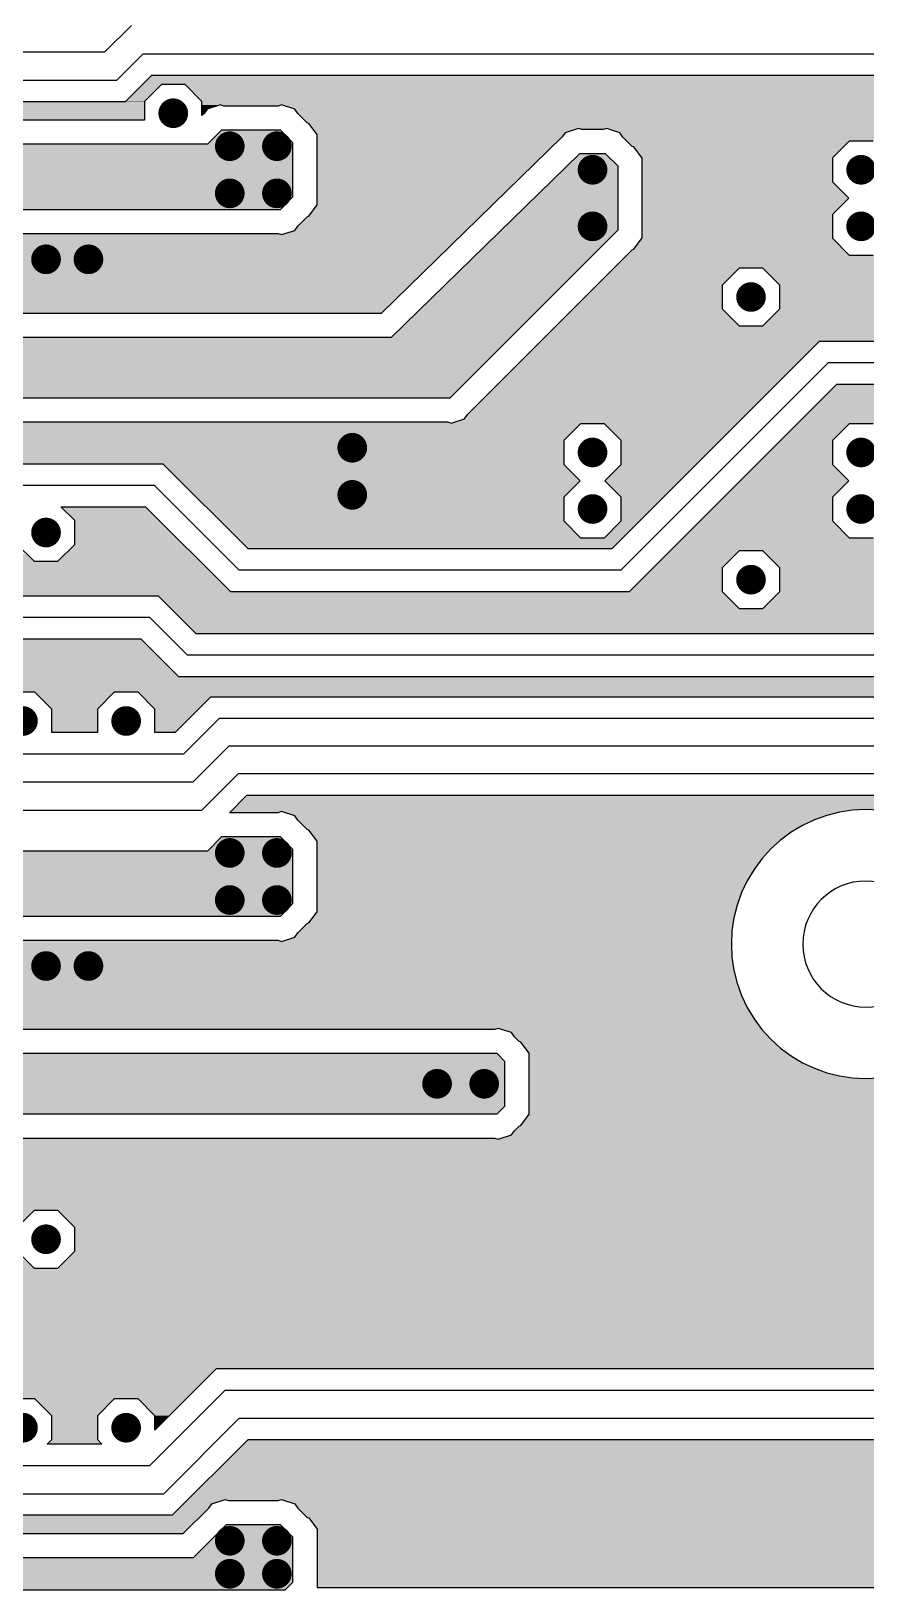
# Model space of a CAD drawing. Extents: x 295 to 953, y 10 to 290.
# Drawn here: x 643.5 to 680.7, y 91.2 to 160.5 of the extents above; entities that cross this region are included whole.
import ezdxf

# ---------------------------------------------------------------- set-up
doc = ezdxf.new("R2010")
doc.units = 0
doc.header["$LTSCALE"] = 5
doc.header["$MEASUREMENT"] = 0
doc.layers.get('0').update_dxf_attribs({"linetype": 'CONTINUOUS', "lineweight": 25})
doc.layers.add('L2-INT1_GBR', color=7, linetype='CONTINUOUS')

msp = doc.modelspace()

# ---------------------------------------------------------------- linework, layer by layer
at = {"const_width": 0.66}
for points in [[(649.528, 156.876, 1), (650.188, 156.876, 1)], [(652.042, 155.409, 1), (652.702, 155.409, 1)], [(654.138, 155.409, 1), (654.798, 155.409, 1)], [(668.177, 154.361, 1), (668.837, 154.361, 1)], [(680.122, 154.361, 1), (680.782, 154.361, 1)], [(652.042, 153.313, 1), (652.702, 153.313, 1)], [(654.138, 153.313, 1), (654.798, 153.313, 1)], [(668.177, 151.846, 1), (668.837, 151.846, 1)], [(680.122, 151.846, 1), (680.782, 151.846, 1)], [(643.87, 150.38, 1), (644.53, 150.38, 1)], [(645.756, 150.38, 1), (646.416, 150.38, 1)], [(675.225, 148.703, 1), (675.885, 148.703, 1)], [(657.49, 141.998, 1), (658.15, 141.998, 1)], [(668.177, 141.788, 1), (668.837, 141.788, 1)], [(680.122, 141.788, 1), (680.782, 141.788, 1)], [(657.49, 139.902, 1), (658.15, 139.902, 1)], [(668.177, 139.273, 1), (668.837, 139.273, 1)], [(680.122, 139.273, 1), (680.782, 139.273, 1)], [(643.87, 138.226, 1), (644.53, 138.226, 1)], [(675.225, 136.13, 1), (675.885, 136.13, 1)], [(642.845, 129.844, 1), (643.505, 129.844, 1)], [(647.432, 129.844, 1), (648.092, 129.844, 1)], [(652.042, 123.976, 1), (652.702, 123.976, 1)], [(654.138, 123.976, 1), (654.798, 123.976, 1)], [(652.042, 121.881, 1), (652.702, 121.881, 1)], [(654.138, 121.881, 1), (654.798, 121.881, 1)], [(643.87, 118.947, 1), (644.53, 118.947, 1)], [(645.756, 118.947, 1), (646.416, 118.947, 1)], [(661.262, 113.708, 1), (661.922, 113.708, 1)], [(663.358, 113.708, 1), (664.018, 113.708, 1)], [(643.87, 106.793, 1), (644.53, 106.793, 1)], [(642.845, 98.411, 1), (643.505, 98.411, 1)], [(647.432, 98.411, 1), (648.092, 98.411, 1)], [(652.042, 93.382, 1), (652.702, 93.382, 1)], [(654.138, 93.382, 1), (654.798, 93.382, 1)], [(652.042, 91.915, 1), (652.702, 91.915, 1)], [(654.138, 91.915, 1), (654.798, 91.915, 1)]]:
    msp.add_lwpolyline(points, format="xyb", close=True, dxfattribs=at)
at = {"layer": 'L2-INT1_GBR'}
for p, q in [((647.995, 160.775), (646.82, 159.6)), ((639.903, 159.6), (646.82, 159.6)), ((648.518, 159.517), (647.343, 158.343)), ((648.518, 159.517), (692.104, 159.517)), ((639.38, 158.343), (647.343, 158.343)), ((647.736, 157.394), (648.91, 158.569)), ((649.328, 158.154), (648.579, 157.405)), ((648.91, 158.569), (692.497, 158.569)), ((650.387, 158.154), (649.328, 158.154)), ((651.136, 157.405), (650.387, 158.154)), ((638.987, 157.394), (647.736, 157.394)), ((648.579, 157.405), (648.579, 156.567)), ((651.136, 156.772), (651.136, 157.405)), ((651.23, 156.866), (651.136, 156.772)), ((651.367, 157.054), (651.23, 156.866)), ((651.953, 157.245), (651.367, 157.054)), ((652.103, 157.196), (651.953, 157.245)), ((654.527, 157.196), (652.103, 157.196)), ((654.677, 157.245), (654.527, 157.196)), ((655.263, 157.054), (654.677, 157.245)), ((655.402, 156.866), (655.263, 157.054)), ((655.816, 156.45), (655.402, 156.866)), ((648.579, 156.567), (619.494, 156.567)), ((652.004, 156.123), (651.376, 155.495)), ((654.626, 156.123), (652.004, 156.123)), ((655.182, 155.567), (654.626, 156.123)), ((655.892, 156.425), (655.816, 156.45)), ((656.255, 155.927), (655.892, 156.425)), ((667.293, 156.006), (667.159, 155.823)), ((667.879, 156.197), (667.293, 156.006)), ((668.029, 156.148), (667.879, 156.197)), ((668.986, 156.148), (668.029, 156.148)), ((669.136, 156.197), (668.986, 156.148)), ((669.722, 156.006), (669.136, 156.197)), ((669.86, 155.818), (669.722, 156.006)), ((651.376, 155.495), (611.561, 155.495)), ((655.182, 153.155), (655.182, 155.567)), ((656.255, 152.795), (656.255, 155.927)), ((667.159, 155.823), (659.111, 147.976)), ((670.275, 155.402), (669.86, 155.818)), ((670.35, 155.377), (670.275, 155.402)), ((670.713, 154.879), (670.35, 155.377)), ((679.922, 155.64), (679.173, 154.891)), ((680.981, 155.64), (679.922, 155.64)), ((667.93, 155.075), (659.548, 146.903)), ((669.085, 155.075), (667.93, 155.075)), ((669.641, 154.519), (669.085, 155.075)), ((670.713, 151.328), (670.713, 154.879)), ((679.173, 154.891), (679.173, 153.831)), ((669.641, 151.688), (669.641, 154.519)), ((679.173, 153.831), (679.901, 153.104)), ((611.561, 152.599), (654.626, 152.599)), ((654.626, 152.599), (655.182, 153.155)), ((655.892, 152.297), (656.255, 152.795)), ((679.901, 153.104), (679.173, 152.376)), ((655.263, 151.668), (655.402, 151.856)), ((655.402, 151.856), (655.816, 152.272)), ((655.816, 152.272), (655.892, 152.297)), ((679.173, 152.376), (679.173, 151.317)), ((611.66, 151.526), (654.527, 151.526)), ((654.527, 151.526), (654.677, 151.477)), ((654.677, 151.477), (655.263, 151.668)), ((662.17, 144.217), (669.641, 151.688)), ((670.35, 150.83), (670.713, 151.328)), ((679.173, 151.317), (679.922, 150.568)), ((662.945, 143.474), (670.275, 150.805)), ((670.275, 150.805), (670.35, 150.83)), ((679.922, 150.568), (680.981, 150.568)), ((675.025, 149.982), (674.276, 149.233)), ((676.084, 149.982), (675.025, 149.982)), ((676.833, 149.233), (676.084, 149.982)), ((674.276, 149.233), (674.276, 148.174)), ((676.833, 148.174), (676.833, 149.233)), ((659.111, 147.976), (631.358, 147.976)), ((674.276, 148.174), (675.025, 147.424)), ((676.084, 147.424), (676.833, 148.174)), ((675.025, 147.424), (676.084, 147.424)), ((659.548, 146.903), (631.259, 146.903)), ((678.592, 146.718), (669.372, 137.498)), ((724.274, 146.718), (678.592, 146.718)), ((669.765, 136.549), (678.985, 145.769)), ((724.667, 145.769), (678.985, 145.769)), ((631.259, 144.217), (662.17, 144.217)), ((670.157, 135.601), (679.378, 144.821)), ((679.378, 144.821), (725.06, 144.821)), ((631.358, 143.144), (662.071, 143.144)), ((662.071, 143.144), (662.221, 143.095)), ((662.221, 143.095), (662.807, 143.286)), ((662.807, 143.286), (662.945, 143.474)), ((667.978, 143.067), (667.229, 142.318)), ((669.037, 143.067), (667.978, 143.067)), ((669.786, 142.318), (669.037, 143.067)), ((679.922, 143.067), (679.173, 142.318)), ((680.981, 143.067), (679.922, 143.067)), ((667.229, 142.318), (667.229, 141.258)), ((669.786, 141.258), (669.786, 142.318)), ((679.173, 142.318), (679.173, 141.258)), ((649.412, 141.27), (628.726, 141.27)), ((653.184, 137.498), (649.412, 141.27)), ((667.229, 141.258), (667.956, 140.531)), ((669.059, 140.531), (669.786, 141.258)), ((679.173, 141.258), (679.901, 140.531)), ((649.019, 140.321), (619.473, 140.321)), ((649.019, 140.321), (652.791, 136.549)), ((667.956, 140.531), (667.229, 139.803)), ((669.786, 139.803), (669.059, 140.531)), ((679.901, 140.531), (679.173, 139.803)), ((644.861, 139.372), (648.627, 139.372)), ((645.478, 138.755), (644.861, 139.372)), ((648.627, 139.372), (652.399, 135.601)), ((667.229, 139.803), (667.229, 138.744)), ((669.786, 138.744), (669.786, 139.803)), ((679.173, 139.803), (679.173, 138.744)), ((645.478, 137.696), (645.478, 138.755)), ((667.229, 138.744), (667.978, 137.995)), ((669.037, 137.995), (669.786, 138.744)), ((679.173, 138.744), (679.922, 137.995)), ((667.978, 137.995), (669.037, 137.995)), ((679.922, 137.995), (680.981, 137.995)), ((642.921, 137.696), (643.67, 136.947)), ((644.729, 136.947), (645.478, 137.696)), ((669.372, 137.498), (653.184, 137.498)), ((675.025, 137.409), (674.276, 136.66)), ((676.084, 137.409), (675.025, 137.409)), ((676.833, 136.66), (676.084, 137.409)), ((643.67, 136.947), (644.729, 136.947)), ((674.276, 136.66), (674.276, 135.601)), ((676.833, 135.601), (676.833, 136.66)), ((669.765, 136.549), (652.791, 136.549)), ((649.202, 135.403), (625.733, 135.403)), ((650.879, 133.726), (649.202, 135.403)), ((652.399, 135.601), (670.157, 135.601)), ((674.276, 135.601), (675.025, 134.851)), ((676.084, 134.851), (676.833, 135.601)), ((675.025, 134.851), (676.084, 134.851)), ((648.81, 134.454), (625.34, 134.454)), ((648.81, 134.454), (650.486, 132.777)), ((624.947, 133.505), (648.417, 133.505)), ((648.417, 133.505), (650.093, 131.829)), ((690.327, 133.726), (650.879, 133.726)), ((690.72, 132.777), (650.486, 132.777)), ((650.093, 131.829), (691.112, 131.829)), ((643.705, 131.122), (642.645, 131.122)), ((644.454, 130.373), (643.705, 131.122)), ((647.232, 131.122), (646.483, 130.373)), ((648.292, 131.122), (647.232, 131.122)), ((649.041, 130.373), (648.292, 131.122)), ((644.454, 129.326), (644.454, 130.373)), ((646.483, 130.373), (646.483, 129.326)), ((649.041, 129.326), (649.041, 130.373)), ((651.522, 130.911), (649.937, 129.326)), ((693.38, 130.911), (651.522, 130.911)), ((651.915, 129.963), (650.329, 128.377)), ((651.915, 129.963), (693.772, 129.963)), ((646.483, 129.326), (644.454, 129.326)), ((649.937, 129.326), (649.041, 129.326)), ((622.197, 128.377), (650.329, 128.377)), ((650.722, 127.12), (652.328, 128.725)), ((694.211, 128.725), (652.328, 128.725)), ((650.722, 127.12), (621.568, 127.12)), ((651.115, 125.862), (652.74, 127.487)), ((694.65, 127.487), (652.74, 127.487)), ((652.357, 125.763), (653.133, 126.539)), ((653.133, 126.539), (695.043, 126.539)), ((651.115, 125.862), (621.149, 125.862)), ((654.527, 125.763), (652.357, 125.763)), ((654.677, 125.813), (654.527, 125.763)), ((655.263, 125.621), (654.677, 125.813)), ((655.402, 125.433), (655.263, 125.621)), ((678.926, 125.646), (678.373, 125.45)), ((679.495, 125.79), (678.926, 125.646)), ((680.076, 125.875), (679.495, 125.79)), ((680.661, 125.905), (680.076, 125.875)), ((681.247, 125.875), (680.661, 125.905)), ((655.816, 125.017), (655.402, 125.433)), ((655.892, 124.993), (655.816, 125.017)), ((656.255, 124.494), (655.892, 124.993)), ((677.338, 124.897), (676.866, 124.547)), ((677.842, 125.197), (677.338, 124.897)), ((678.373, 125.45), (677.842, 125.197)), ((652.004, 124.691), (651.376, 124.062)), ((654.626, 124.691), (652.004, 124.691)), ((655.182, 124.135), (654.626, 124.691)), ((655.182, 121.722), (655.182, 124.135)), ((656.255, 121.363), (656.255, 124.494)), ((676.431, 124.153), (676.038, 123.717)), ((676.866, 124.547), (676.431, 124.153)), ((651.376, 124.062), (611.561, 124.062)), ((676.038, 123.717), (675.688, 123.245)), ((675.386, 122.742), (675.136, 122.211)), ((675.688, 123.245), (675.386, 122.742)), ((675.136, 122.211), (674.938, 121.658)), ((654.626, 121.166), (655.182, 121.722)), ((655.892, 120.864), (656.255, 121.363)), ((674.938, 121.658), (674.794, 121.089)), ((611.561, 121.166), (654.626, 121.166)), ((655.402, 120.424), (655.816, 120.84)), ((655.816, 120.84), (655.892, 120.864)), ((674.794, 121.089), (674.708, 120.508)), ((611.66, 120.094), (654.527, 120.094)), ((654.527, 120.094), (654.677, 120.044)), ((654.677, 120.044), (655.263, 120.236)), ((655.263, 120.236), (655.402, 120.424)), ((674.708, 120.508), (674.68, 119.922)), ((674.68, 119.922), (674.708, 119.337)), ((674.708, 119.337), (674.794, 118.756)), ((674.794, 118.756), (674.938, 118.186)), ((674.938, 118.186), (675.136, 117.634)), ((675.136, 117.634), (675.386, 117.102)), ((675.386, 117.102), (675.688, 116.599)), ((675.688, 116.599), (676.038, 116.127)), ((664.166, 116.124), (631.358, 116.124)), ((664.316, 116.173), (664.166, 116.124)), ((664.902, 115.982), (664.316, 116.173)), ((665.041, 115.794), (664.902, 115.982)), ((665.245, 115.588), (665.041, 115.794)), ((676.038, 116.127), (676.431, 115.692)), ((665.321, 115.563), (665.245, 115.588)), ((665.684, 115.065), (665.321, 115.563)), ((676.431, 115.692), (676.866, 115.299)), ((676.866, 115.299), (677.338, 114.949)), ((664.265, 115.051), (631.259, 115.051)), ((664.612, 114.705), (664.265, 115.051)), ((664.612, 112.712), (664.612, 114.705)), ((665.684, 112.352), (665.684, 115.065)), ((677.338, 114.949), (677.842, 114.647)), ((677.842, 114.647), (678.373, 114.396)), ((678.373, 114.396), (678.926, 114.198)), ((678.926, 114.198), (679.495, 114.055)), ((679.495, 114.055), (680.076, 113.969)), ((680.076, 113.969), (680.661, 113.941)), ((680.661, 113.941), (681.247, 113.969)), ((631.259, 112.365), (664.265, 112.365)), ((664.265, 112.365), (664.612, 112.712)), ((665.321, 111.854), (665.684, 112.352)), ((664.902, 111.435), (665.041, 111.623)), ((665.041, 111.623), (665.245, 111.829)), ((665.245, 111.829), (665.321, 111.854)), ((631.358, 111.293), (664.166, 111.293)), ((664.166, 111.293), (664.316, 111.243)), ((664.316, 111.243), (664.902, 111.435)), ((643.67, 108.072), (642.921, 107.323)), ((644.729, 108.072), (643.67, 108.072)), ((645.478, 107.323), (644.729, 108.072)), ((645.478, 106.264), (645.478, 107.323)), ((642.921, 106.264), (643.67, 105.514)), ((644.729, 105.514), (645.478, 106.264)), ((643.67, 105.514), (644.729, 105.514)), ((651.77, 101.036), (649.041, 98.307)), ((743.762, 101.036), (651.77, 101.036)), ((652.163, 100.088), (648.81, 96.735)), ((652.163, 100.088), (744.155, 100.088)), ((643.705, 99.69), (642.645, 99.69)), ((644.454, 98.941), (643.705, 99.69)), ((647.232, 99.69), (646.483, 98.941)), ((648.292, 99.69), (647.232, 99.69)), ((649.041, 98.941), (648.292, 99.69)), ((644.454, 97.882), (644.454, 98.941)), ((646.483, 98.941), (646.483, 97.882)), ((649.041, 98.307), (649.041, 98.941)), ((652.791, 98.83), (649.438, 95.477)), ((652.791, 98.83), (744.993, 98.83)), ((644.256, 97.684), (644.454, 97.882)), ((646.483, 97.882), (646.681, 97.684)), ((649.831, 94.529), (653.184, 97.882)), ((653.184, 97.882), (745.386, 97.882)), ((646.681, 97.684), (644.256, 97.684)), ((623.454, 96.735), (648.81, 96.735)), ((622.826, 95.477), (649.438, 95.477)), ((651.44, 94.839), (651.577, 95.027)), ((651.577, 95.027), (652.163, 95.218)), ((652.163, 95.218), (652.313, 95.169)), ((652.313, 95.169), (654.527, 95.169)), ((654.527, 95.169), (654.677, 95.218)), ((654.677, 95.218), (655.263, 95.027)), ((655.263, 95.027), (655.402, 94.839)), ((622.433, 94.529), (649.831, 94.529)), ((650.303, 93.702), (651.44, 94.839)), ((655.402, 94.839), (655.816, 94.423)), ((655.816, 94.423), (655.892, 94.398)), ((655.892, 94.398), (656.255, 93.9)), ((613.336, 93.702), (650.303, 93.702)), ((652.214, 94.096), (650.747, 92.63)), ((654.626, 94.096), (652.214, 94.096)), ((655.182, 93.54), (654.626, 94.096)), ((656.255, 93.9), (656.255, 91.311)), ((655.182, 91.547), (655.182, 93.54)), ((650.747, 92.63), (613.237, 92.63)), ((654.836, 91.201), (655.182, 91.547)), ((613.237, 91.201), (654.836, 91.201)), ((656.255, 91.311), (852.339, 91.311))]:
    msp.add_line(p, q, dxfattribs=at)
for start, end in [(0, 180), (180, 0)]:
    msp.add_arc((680.661, 119.922), 2.805, start, end, dxfattribs=at)
for points in [[(647.747, 157.405), (648.496, 158.154), (648.579, 157.405), (649.328, 158.154)], [(648.496, 158.154), (648.91, 158.569), (700.641, 158.154), (701.055, 158.569)], [(648.496, 158.154), (648.496, 158.154), (649.328, 158.154), (650.387, 158.154)], [(648.91, 158.569), (648.91, 158.569), (650.387, 158.569), (648.91, 158.569)], [(650.551, 157.991), (650.387, 158.154), (700.478, 157.991), (700.641, 158.154)], [(619.494, 156.567), (619.494, 157.394), (648.579, 156.567), (648.579, 157.394)], [(647.736, 157.394), (647.747, 157.405), (648.579, 157.394), (648.579, 157.405)], [(651.136, 157.405), (650.551, 157.991), (700.478, 157.405), (700.478, 157.991)], [(651.136, 157.245), (651.136, 157.405), (700.478, 157.245), (700.478, 157.405)], [(651.136, 157.054), (651.136, 157.245), (651.367, 157.054), (651.953, 157.245)], [(651.136, 156.866), (651.136, 157.054), (651.23, 156.866), (651.367, 157.054)], [(651.136, 156.772), (651.136, 156.866), (651.136, 156.772), (651.23, 156.866)], [(652.103, 157.196), (651.953, 157.245), (654.527, 157.196), (654.677, 157.245)], [(655.263, 157.054), (654.677, 157.245), (700.478, 157.054), (700.478, 157.245)], [(655.402, 156.866), (655.263, 157.054), (700.478, 156.866), (700.478, 157.054)], [(655.816, 156.45), (655.402, 156.866), (700.478, 156.45), (700.478, 156.866)], [(651.448, 155.567), (652.004, 156.123), (655.182, 155.567), (654.626, 156.123)], [(652.004, 156.123), (652.004, 156.123), (654.626, 156.123), (652.004, 156.123)], [(655.892, 156.425), (655.816, 156.45), (700.478, 156.425), (700.478, 156.45)], [(656.057, 156.197), (655.892, 156.425), (700.478, 156.197), (700.478, 156.425)], [(656.197, 156.006), (656.057, 156.197), (667.293, 156.006), (667.879, 156.197)], [(656.255, 155.927), (656.197, 156.006), (667.235, 155.927), (667.293, 156.006)], [(668.029, 156.148), (667.879, 156.197), (668.986, 156.148), (669.136, 156.197)], [(669.192, 156.179), (669.136, 156.197), (700.478, 156.179), (700.478, 156.197)], [(669.722, 156.006), (669.192, 156.179), (700.651, 156.006), (700.478, 156.179)], [(669.86, 155.818), (669.722, 156.006), (700.839, 155.818), (700.651, 156.006)], [(611.005, 154.939), (611.561, 155.495), (655.182, 154.939), (655.182, 155.495)], [(651.376, 155.495), (651.448, 155.567), (655.182, 155.495), (655.182, 155.567)], [(656.255, 155.823), (656.255, 155.927), (667.159, 155.823), (667.235, 155.927)], [(656.255, 152.795), (656.255, 155.823), (664.054, 152.795), (667.159, 155.823)], [(670.038, 155.64), (669.86, 155.818), (701.017, 155.64), (700.839, 155.818)], [(670.275, 155.402), (670.038, 155.64), (679.685, 155.402), (679.922, 155.64)], [(670.038, 155.64), (670.038, 155.64), (679.922, 155.64), (680.981, 155.64)], [(670.35, 155.377), (670.275, 155.402), (679.66, 155.377), (679.685, 155.402)], [(670.705, 154.891), (670.35, 155.377), (679.173, 154.891), (679.66, 155.377)], [(611.005, 153.155), (611.005, 154.939), (655.182, 153.155), (655.182, 154.939)], [(667.36, 154.519), (667.93, 155.075), (669.641, 154.519), (669.085, 155.075)], [(667.93, 155.075), (667.93, 155.075), (669.085, 155.075), (667.93, 155.075)], [(670.713, 154.879), (670.705, 154.891), (679.173, 154.879), (679.173, 154.891)], [(670.713, 153.831), (670.713, 154.879), (679.173, 153.831), (679.173, 154.879)], [(664.456, 151.688), (667.36, 154.519), (669.641, 151.688), (669.641, 154.519)], [(670.713, 153.104), (670.713, 153.831), (679.901, 153.104), (679.173, 153.831)], [(611.561, 152.599), (611.005, 153.155), (654.626, 152.599), (655.182, 153.155)], [(655.892, 152.297), (656.255, 152.795), (663.543, 152.297), (664.054, 152.795)], [(670.713, 152.376), (670.713, 153.104), (679.173, 152.376), (679.901, 153.104)], [(655.263, 151.668), (655.402, 151.856), (662.898, 151.668), (663.091, 151.856)], [(655.402, 151.856), (655.816, 152.272), (663.091, 151.856), (663.518, 152.272)], [(655.816, 152.272), (655.892, 152.297), (663.518, 152.272), (663.543, 152.297)], [(670.713, 151.328), (670.713, 152.376), (679.173, 151.328), (679.173, 152.376)], [(613.11, 148.025), (609.659, 151.477), (659.161, 148.025), (662.702, 151.477)], [(611.51, 151.477), (611.66, 151.526), (654.677, 151.477), (654.527, 151.526)], [(654.677, 151.477), (655.263, 151.668), (662.702, 151.477), (662.898, 151.668)], [(659.548, 146.903), (664.456, 151.688), (664.856, 146.903), (669.641, 151.688)], [(670.35, 150.83), (670.705, 151.317), (679.66, 150.83), (679.173, 151.317)], [(670.705, 151.317), (670.713, 151.328), (679.173, 151.317), (679.173, 151.328)], [(669.451, 149.982), (669.959, 150.49), (696.147, 149.982), (696.147, 150.49)], [(669.959, 150.49), (670.037, 150.568), (696.147, 150.49), (696.224, 150.568)], [(670.037, 150.568), (670.275, 150.805), (679.922, 150.568), (679.685, 150.805)], [(670.275, 150.805), (670.35, 150.83), (679.685, 150.805), (679.66, 150.83)], [(669.037, 149.568), (669.451, 149.982), (674.611, 149.568), (675.025, 149.982)], [(669.451, 149.982), (669.451, 149.982), (675.025, 149.982), (676.084, 149.982)], [(676.833, 149.233), (676.084, 149.982), (681.734, 149.233), (682.483, 149.982)], [(676.084, 149.982), (676.084, 149.982), (682.483, 149.982), (683.542, 149.982)], [(667.643, 148.174), (668.702, 149.233), (674.276, 148.174), (674.276, 149.233)], [(668.702, 149.233), (669.037, 149.568), (674.276, 149.233), (674.611, 149.568)], [(676.833, 148.174), (676.833, 149.233), (681.734, 148.174), (681.734, 149.233)], [(631.358, 147.976), (631.208, 148.025), (659.111, 147.976), (659.161, 148.025)], [(666.894, 147.424), (667.643, 148.174), (675.025, 147.424), (674.276, 148.174)], [(676.084, 147.424), (676.833, 148.174), (682.483, 147.424), (681.734, 148.174)], [(666.188, 146.718), (666.685, 147.215), (724.274, 146.718), (724.771, 147.215)], [(666.685, 147.215), (666.894, 147.424), (696.896, 147.215), (696.686, 147.424)], [(630.912, 146.557), (631.259, 146.903), (664.51, 146.557), (664.856, 146.903)], [(630.912, 144.563), (630.912, 146.557), (662.516, 144.563), (664.51, 146.557)], [(662.945, 143.474), (666.188, 146.718), (675.348, 143.474), (678.592, 146.718)], [(666.188, 146.718), (666.188, 146.718), (678.592, 146.718), (724.274, 146.718)], [(631.259, 144.217), (630.912, 144.563), (662.17, 144.217), (662.516, 144.563)], [(678.226, 143.669), (679.378, 144.821), (754.631, 143.669), (755.783, 144.821)], [(679.378, 144.821), (679.378, 144.821), (680.981, 144.821), (679.378, 144.821)], [(677.903, 143.346), (678.226, 143.669), (754.631, 143.346), (754.631, 143.669)], [(628.804, 143.067), (628.775, 143.095), (674.941, 143.067), (674.969, 143.095)], [(629.133, 142.737), (628.804, 143.067), (667.648, 142.737), (667.978, 143.067)], [(628.804, 143.067), (628.804, 143.067), (667.978, 143.067), (669.037, 143.067)], [(631.208, 143.095), (631.358, 143.144), (662.221, 143.095), (662.071, 143.144)], [(631.358, 143.144), (631.358, 143.144), (662.071, 143.144), (631.358, 143.144)], [(662.221, 143.095), (662.807, 143.286), (674.969, 143.095), (675.16, 143.286)], [(662.807, 143.286), (662.945, 143.474), (675.16, 143.286), (675.348, 143.474)], [(669.786, 142.318), (669.037, 143.067), (674.192, 142.318), (674.941, 143.067)], [(676.875, 142.318), (677.624, 143.067), (679.173, 142.318), (679.922, 143.067)], [(677.624, 143.067), (677.903, 143.346), (709.861, 143.067), (710.14, 143.346)], [(677.624, 143.067), (677.624, 143.067), (679.922, 143.067), (680.981, 143.067)], [(677.903, 143.346), (677.903, 143.346), (710.14, 143.346), (711.952, 143.346)], [(629.133, 142.318), (629.133, 142.737), (667.229, 142.318), (667.648, 142.737)], [(629.133, 141.678), (629.133, 142.318), (667.229, 141.678), (667.229, 142.318)], [(669.786, 141.258), (669.786, 142.318), (673.132, 141.258), (674.192, 142.318)], [(676.084, 141.527), (676.875, 142.318), (679.173, 141.527), (679.173, 142.318)], [(628.726, 141.27), (629.133, 141.678), (667.229, 141.27), (667.229, 141.678)], [(675.815, 141.258), (676.084, 141.527), (679.173, 141.258), (679.173, 141.527)], [(649.424, 141.258), (649.412, 141.27), (667.229, 141.258), (667.229, 141.27)], [(650.151, 140.531), (649.424, 141.258), (667.956, 140.531), (667.229, 141.258)], [(669.059, 140.531), (669.786, 141.258), (672.405, 140.531), (673.132, 141.258)], [(675.088, 140.531), (675.815, 141.258), (679.901, 140.531), (679.173, 141.258)], [(650.879, 139.803), (650.151, 140.531), (667.229, 139.803), (667.956, 140.531)], [(669.786, 139.803), (669.059, 140.531), (671.677, 139.803), (672.405, 140.531)], [(674.36, 139.803), (675.088, 140.531), (679.173, 139.803), (679.901, 140.531)], [(645.478, 138.755), (644.861, 139.372), (649.244, 138.755), (648.627, 139.372)], [(644.861, 139.372), (644.861, 139.372), (648.627, 139.372), (644.861, 139.372)], [(651.938, 138.744), (650.879, 139.803), (667.229, 138.744), (667.229, 139.803)], [(669.786, 138.744), (669.786, 139.803), (670.618, 138.744), (671.677, 139.803)], [(673.301, 138.744), (674.36, 139.803), (679.173, 138.744), (679.173, 139.803)], [(645.478, 137.696), (645.478, 138.755), (650.303, 137.696), (649.244, 138.755)], [(652.687, 137.995), (651.938, 138.744), (667.978, 137.995), (667.229, 138.744)], [(669.037, 137.995), (669.786, 138.744), (669.869, 137.995), (670.618, 138.744)], [(672.552, 137.995), (673.301, 138.744), (679.922, 137.995), (679.173, 138.744)], [(653.184, 137.498), (652.687, 137.995), (669.372, 137.498), (669.869, 137.995)], [(672.426, 137.869), (672.552, 137.995), (730.676, 137.869), (730.676, 137.995)], [(629.133, 136.947), (629.133, 137.289), (643.67, 136.947), (643.328, 137.289)], [(644.729, 136.947), (645.478, 137.696), (651.052, 136.947), (650.303, 137.696)], [(671.217, 136.66), (671.966, 137.409), (674.276, 136.66), (675.025, 137.409)], [(671.966, 137.409), (672.055, 137.498), (694.01, 137.409), (694.099, 137.498)], [(671.966, 137.409), (671.966, 137.409), (675.025, 137.409), (676.084, 137.409)], [(672.055, 137.498), (672.426, 137.869), (731.047, 137.498), (730.676, 137.869)], [(672.055, 137.498), (672.055, 137.498), (694.099, 137.498), (725.269, 137.498)], [(676.833, 136.66), (676.084, 137.409), (681.734, 136.66), (682.483, 137.409)], [(676.084, 137.409), (676.084, 137.409), (682.483, 137.409), (683.542, 137.409)], [(629.133, 136.229), (629.133, 136.947), (651.77, 136.229), (651.052, 136.947)], [(670.157, 135.601), (671.217, 136.66), (674.276, 135.601), (674.276, 136.66)], [(676.833, 135.601), (676.833, 136.66), (681.734, 135.601), (681.734, 136.66)], [(628.505, 135.601), (629.133, 136.229), (652.399, 135.601), (651.77, 136.229)], [(625.733, 135.403), (625.655, 135.48), (674.474, 135.403), (674.396, 135.48)], [(628.384, 135.48), (628.505, 135.601), (674.396, 135.48), (674.276, 135.601)], [(649.754, 134.851), (649.202, 135.403), (675.025, 134.851), (674.474, 135.403)], [(676.084, 134.851), (676.833, 135.601), (682.483, 134.851), (681.734, 135.601)], [(650.879, 133.726), (649.754, 134.851), (690.327, 133.726), (691.452, 134.851)], [(621.59, 133.218), (621.59, 133.505), (648.704, 133.218), (648.417, 133.505)], [(638.982, 132.469), (638.233, 133.218), (649.453, 132.469), (648.704, 133.218)], [(638.982, 131.829), (638.982, 132.469), (650.093, 131.829), (649.453, 132.469)], [(638.982, 131.41), (638.982, 131.829), (693.878, 131.41), (694.297, 131.829)], [(638.695, 131.122), (638.982, 131.41), (693.591, 131.122), (693.878, 131.41)], [(638.695, 131.122), (638.695, 131.122), (642.645, 131.122), (643.705, 131.122)], [(644.454, 130.373), (643.705, 131.122), (646.483, 130.373), (647.232, 131.122)], [(643.705, 131.122), (643.705, 131.122), (647.232, 131.122), (648.292, 131.122)], [(648.503, 130.911), (648.292, 131.122), (693.38, 130.911), (693.591, 131.122)], [(644.454, 129.326), (644.454, 130.373), (646.483, 129.326), (646.483, 130.373)], [(649.041, 130.373), (648.503, 130.911), (650.984, 130.373), (651.522, 130.911)], [(648.503, 130.911), (648.503, 130.911), (651.522, 130.911), (693.38, 130.911)], [(649.041, 129.326), (649.041, 130.373), (649.937, 129.326), (650.984, 130.373)], [(652.524, 125.93), (653.133, 126.539), (700.478, 125.93), (701.087, 126.539)], [(653.133, 126.539), (653.133, 126.539), (664.316, 126.539), (653.133, 126.539)], [(652.357, 125.763), (652.407, 125.813), (654.527, 125.763), (654.677, 125.813)], [(652.407, 125.813), (652.469, 125.875), (679.651, 125.813), (680.076, 125.875)], [(652.469, 125.875), (652.499, 125.905), (680.076, 125.875), (680.661, 125.905)], [(652.499, 125.905), (652.524, 125.93), (700.478, 125.905), (700.478, 125.93)], [(654.748, 125.79), (654.677, 125.813), (679.495, 125.79), (679.651, 125.813)], [(655.187, 125.646), (654.748, 125.79), (678.926, 125.646), (679.495, 125.79)], [(655.263, 125.621), (655.187, 125.646), (678.856, 125.621), (678.926, 125.646)], [(655.389, 125.45), (655.263, 125.621), (678.373, 125.45), (678.856, 125.621)], [(681.247, 125.875), (680.661, 125.905), (700.478, 125.875), (700.478, 125.905)], [(655.402, 125.433), (655.389, 125.45), (678.338, 125.433), (678.373, 125.45)], [(655.637, 125.197), (655.402, 125.433), (677.842, 125.197), (678.338, 125.433)], [(655.816, 125.017), (655.637, 125.197), (677.54, 125.017), (677.842, 125.197)], [(655.892, 124.993), (655.816, 125.017), (677.499, 124.993), (677.54, 125.017)], [(655.961, 124.897), (655.892, 124.993), (677.338, 124.897), (677.499, 124.993)], [(656.216, 124.547), (655.961, 124.897), (676.866, 124.547), (677.338, 124.897)], [(651.376, 124.062), (651.448, 124.135), (655.182, 124.062), (655.182, 124.135)], [(651.448, 124.135), (652.004, 124.691), (655.182, 124.135), (654.626, 124.691)], [(652.004, 124.691), (652.004, 124.691), (654.626, 124.691), (652.004, 124.691)], [(656.255, 124.494), (656.216, 124.547), (676.808, 124.494), (676.866, 124.547)], [(656.255, 124.153), (656.255, 124.494), (676.431, 124.153), (676.808, 124.494)], [(656.255, 123.717), (656.255, 124.153), (676.038, 123.717), (676.431, 124.153)], [(611.005, 123.506), (611.561, 124.062), (655.182, 123.506), (655.182, 124.062)], [(611.005, 121.722), (611.005, 123.506), (655.182, 121.722), (655.182, 123.506)], [(656.255, 123.245), (656.255, 123.717), (675.688, 123.245), (676.038, 123.717)], [(656.255, 122.742), (656.255, 123.245), (675.386, 122.742), (675.688, 123.245)], [(656.255, 122.211), (656.255, 122.742), (675.136, 122.211), (675.386, 122.742)], [(656.255, 121.658), (656.255, 122.211), (674.938, 121.658), (675.136, 122.211)], [(611.561, 121.166), (611.005, 121.722), (654.626, 121.166), (655.182, 121.722)], [(656.055, 121.089), (656.255, 121.363), (674.794, 121.089), (674.863, 121.363)], [(656.255, 121.363), (656.255, 121.658), (674.863, 121.363), (674.938, 121.658)], [(655.485, 120.508), (655.816, 120.84), (674.708, 120.508), (674.757, 120.84)], [(655.816, 120.84), (655.892, 120.864), (674.757, 120.84), (674.761, 120.864)], [(655.892, 120.864), (656.055, 121.089), (674.761, 120.864), (674.794, 121.089)], [(578.139, 119.922), (578.017, 120.044), (674.68, 119.922), (674.686, 120.044)], [(611.51, 120.044), (611.66, 120.094), (654.677, 120.044), (654.527, 120.094)], [(654.677, 120.044), (655.263, 120.236), (674.686, 120.044), (674.695, 120.236)], [(655.263, 120.236), (655.402, 120.424), (674.695, 120.236), (674.704, 120.424)], [(655.402, 120.424), (655.485, 120.508), (674.704, 120.424), (674.708, 120.508)], [(578.724, 119.337), (578.139, 119.922), (674.708, 119.337), (674.68, 119.922)], [(579.092, 118.969), (578.724, 119.337), (674.763, 118.969), (674.708, 119.337)], [(590.459, 118.756), (590.246, 118.969), (674.794, 118.756), (674.763, 118.969)], [(590.665, 118.549), (590.459, 118.756), (674.846, 118.549), (674.794, 118.756)], [(600.039, 118.186), (599.676, 118.549), (674.938, 118.186), (674.846, 118.549)], [(600.425, 117.8), (600.039, 118.186), (675.076, 117.8), (674.938, 118.186)], [(600.425, 117.634), (600.425, 117.8), (675.136, 117.634), (675.076, 117.8)], [(600.425, 117.102), (600.425, 117.634), (675.386, 117.102), (675.136, 117.634)], [(599.858, 116.173), (600.283, 116.599), (676.004, 116.173), (675.688, 116.599)], [(600.283, 116.599), (600.425, 116.741), (675.688, 116.599), (675.603, 116.741)], [(600.425, 116.741), (600.425, 117.102), (675.603, 116.741), (675.386, 117.102)], [(631.358, 116.124), (631.208, 116.173), (664.166, 116.124), (664.316, 116.173)], [(664.458, 116.127), (664.316, 116.173), (676.038, 116.127), (676.004, 116.173)], [(664.902, 115.982), (664.458, 116.127), (676.169, 115.982), (676.038, 116.127)], [(665.041, 115.794), (664.902, 115.982), (676.339, 115.794), (676.169, 115.982)], [(665.142, 115.692), (665.041, 115.794), (676.431, 115.692), (676.339, 115.794)], [(665.245, 115.588), (665.142, 115.692), (676.546, 115.588), (676.431, 115.692)], [(665.321, 115.563), (665.245, 115.588), (676.574, 115.563), (676.546, 115.588)], [(665.514, 115.299), (665.321, 115.563), (676.866, 115.299), (676.574, 115.563)], [(665.684, 115.065), (665.514, 115.299), (677.182, 115.065), (676.866, 115.299)], [(630.912, 114.705), (631.259, 115.051), (664.612, 114.705), (664.265, 115.051)], [(630.912, 112.712), (630.912, 114.705), (664.612, 112.712), (664.612, 114.705)], [(631.259, 115.051), (631.259, 115.051), (664.265, 115.051), (631.259, 115.051)], [(665.684, 114.949), (665.684, 115.065), (677.338, 114.949), (677.182, 115.065)], [(665.684, 114.647), (665.684, 114.949), (677.842, 114.647), (677.338, 114.949)], [(665.684, 114.396), (665.684, 114.647), (678.373, 114.396), (677.842, 114.647)], [(665.684, 114.198), (665.684, 114.396), (678.926, 114.198), (678.373, 114.396)], [(665.684, 114.055), (665.684, 114.198), (679.495, 114.055), (678.926, 114.198)], [(665.684, 113.969), (665.684, 114.055), (680.076, 113.969), (679.495, 114.055)], [(665.684, 113.941), (665.684, 113.969), (680.661, 113.941), (680.076, 113.969)], [(665.684, 113.814), (665.684, 113.941), (696.35, 113.814), (696.222, 113.941)], [(665.684, 113.609), (665.684, 113.814), (696.147, 113.609), (696.35, 113.814)], [(680.661, 113.941), (681.247, 113.969), (696.222, 113.941), (696.194, 113.969)], [(665.684, 112.55), (665.684, 113.609), (696.147, 112.55), (696.147, 113.609)], [(631.259, 112.365), (630.912, 112.712), (664.265, 112.365), (664.612, 112.712)], [(665.321, 111.854), (665.684, 112.352), (696.843, 111.854), (696.345, 112.352)], [(665.684, 112.352), (665.684, 112.55), (696.345, 112.352), (696.147, 112.55)], [(664.902, 111.435), (665.041, 111.623), (730.676, 111.435), (730.676, 111.623)], [(665.041, 111.623), (665.218, 111.801), (730.676, 111.623), (730.676, 111.801)], [(665.218, 111.801), (665.245, 111.829), (696.896, 111.801), (696.868, 111.829)], [(665.245, 111.829), (665.321, 111.854), (696.868, 111.829), (696.843, 111.854)], [(629.133, 110.245), (629.133, 111.243), (709.101, 110.245), (710.099, 111.243)], [(631.208, 111.243), (631.358, 111.293), (664.316, 111.243), (664.166, 111.293)], [(664.316, 111.243), (664.443, 111.284), (710.099, 111.243), (710.14, 111.284)], [(664.443, 111.284), (664.902, 111.435), (730.676, 111.284), (730.676, 111.435)], [(664.443, 111.284), (664.443, 111.284), (710.14, 111.284), (711.952, 111.284)], [(628.893, 110.004), (629.133, 110.245), (708.86, 110.004), (709.101, 110.245)], [(628.384, 109.496), (628.893, 110.004), (708.86, 109.496), (708.86, 110.004)], [(585.496, 109.329), (585.496, 109.496), (708.86, 109.329), (708.86, 109.496)], [(616.56, 108.58), (615.811, 109.329), (708.86, 108.58), (708.86, 109.329)], [(616.56, 108.192), (616.56, 108.58), (708.86, 108.192), (708.86, 108.58)], [(616.56, 108.072), (616.56, 108.192), (708.98, 108.072), (708.86, 108.192)], [(616.56, 107.521), (616.56, 108.072), (643.119, 107.521), (643.67, 108.072)], [(616.56, 108.072), (616.56, 108.072), (643.67, 108.072), (644.729, 108.072)], [(645.478, 107.323), (644.729, 108.072), (709.729, 107.323), (708.98, 108.072)], [(645.478, 106.912), (645.478, 107.323), (710.14, 106.912), (709.729, 107.323)], [(645.478, 106.264), (645.478, 106.912), (748.989, 106.264), (749.638, 106.912)], [(644.729, 105.514), (645.478, 106.264), (748.24, 105.514), (748.989, 106.264)], [(629.133, 105.514), (629.133, 105.856), (643.67, 105.514), (643.328, 105.856)], [(629.133, 104.797), (629.133, 105.514), (747.523, 104.797), (748.24, 105.514)], [(628.384, 104.048), (629.133, 104.797), (746.774, 104.048), (747.523, 104.797)], [(620.841, 103.406), (621.482, 104.048), (746.132, 103.406), (746.774, 104.048)], [(612.502, 103.043), (612.789, 103.33), (745.769, 103.043), (746.056, 103.33)], [(612.789, 103.33), (612.789, 103.406), (746.056, 103.33), (746.132, 103.406)], [(616.56, 102.294), (615.811, 103.043), (745.02, 102.294), (745.769, 103.043)], [(616.56, 101.785), (616.56, 102.294), (744.511, 101.785), (745.02, 102.294)], [(638.982, 101.036), (638.233, 101.785), (743.762, 101.036), (744.511, 101.785)], [(638.982, 99.977), (638.982, 101.036), (650.711, 99.977), (651.77, 101.036)], [(638.982, 101.036), (638.982, 101.036), (651.77, 101.036), (743.762, 101.036)], [(638.695, 99.69), (638.982, 99.977), (650.423, 99.69), (650.711, 99.977)], [(638.695, 99.69), (638.695, 99.69), (642.645, 99.69), (643.705, 99.69)], [(644.454, 98.941), (643.705, 99.69), (646.483, 98.941), (647.232, 99.69)], [(643.705, 99.69), (643.705, 99.69), (647.232, 99.69), (648.292, 99.69)], [(649.041, 98.941), (648.292, 99.69), (649.674, 98.941), (650.423, 99.69)], [(644.454, 97.882), (644.454, 98.941), (646.483, 97.882), (646.483, 98.941)], [(649.041, 98.307), (649.041, 98.941), (649.041, 98.307), (649.674, 98.941)], [(644.256, 97.684), (644.454, 97.882), (646.681, 97.684), (646.483, 97.882)], [(650.521, 95.218), (653.184, 97.882), (856.246, 95.218), (858.909, 97.882)], [(650.141, 94.839), (650.329, 95.027), (651.44, 94.839), (651.577, 95.027)], [(650.329, 95.027), (650.521, 95.218), (651.577, 95.027), (652.163, 95.218)], [(652.313, 95.169), (652.163, 95.218), (654.527, 95.169), (654.677, 95.218)], [(655.263, 95.027), (654.677, 95.218), (856.055, 95.027), (856.246, 95.218)], [(655.402, 94.839), (655.263, 95.027), (855.867, 94.839), (856.055, 95.027)], [(618.745, 93.766), (619.494, 94.516), (650.367, 93.766), (651.116, 94.516)], [(619.494, 94.516), (619.494, 94.529), (651.116, 94.516), (651.13, 94.529)], [(649.831, 94.529), (650.141, 94.839), (651.13, 94.529), (651.44, 94.839)], [(655.816, 94.423), (655.402, 94.839), (855.451, 94.423), (855.867, 94.839)], [(655.892, 94.398), (655.816, 94.423), (855.426, 94.398), (855.451, 94.423)], [(656.255, 93.9), (655.892, 94.398), (854.928, 93.9), (855.426, 94.398)], [(601.783, 93.752), (601.798, 93.766), (650.352, 93.752), (650.367, 93.766)], [(613.336, 93.702), (613.186, 93.752), (650.303, 93.702), (650.352, 93.752)], [(651.658, 93.54), (652.214, 94.096), (655.182, 93.54), (654.626, 94.096)], [(652.214, 94.096), (652.214, 94.096), (654.626, 94.096), (652.214, 94.096)], [(656.255, 91.311), (656.255, 93.9), (852.339, 91.311), (854.928, 93.9)], [(650.747, 92.63), (651.658, 93.54), (655.182, 92.63), (655.182, 93.54)], [(612.891, 92.283), (613.237, 92.63), (655.182, 92.283), (655.182, 92.63)], [(612.891, 91.547), (612.891, 92.283), (655.182, 91.547), (655.182, 92.283)], [(613.237, 91.201), (612.891, 91.547), (654.836, 91.201), (655.182, 91.547)]]:
    msp.add_solid(points, dxfattribs=at)

doc.saveas('drawing.dxf')
